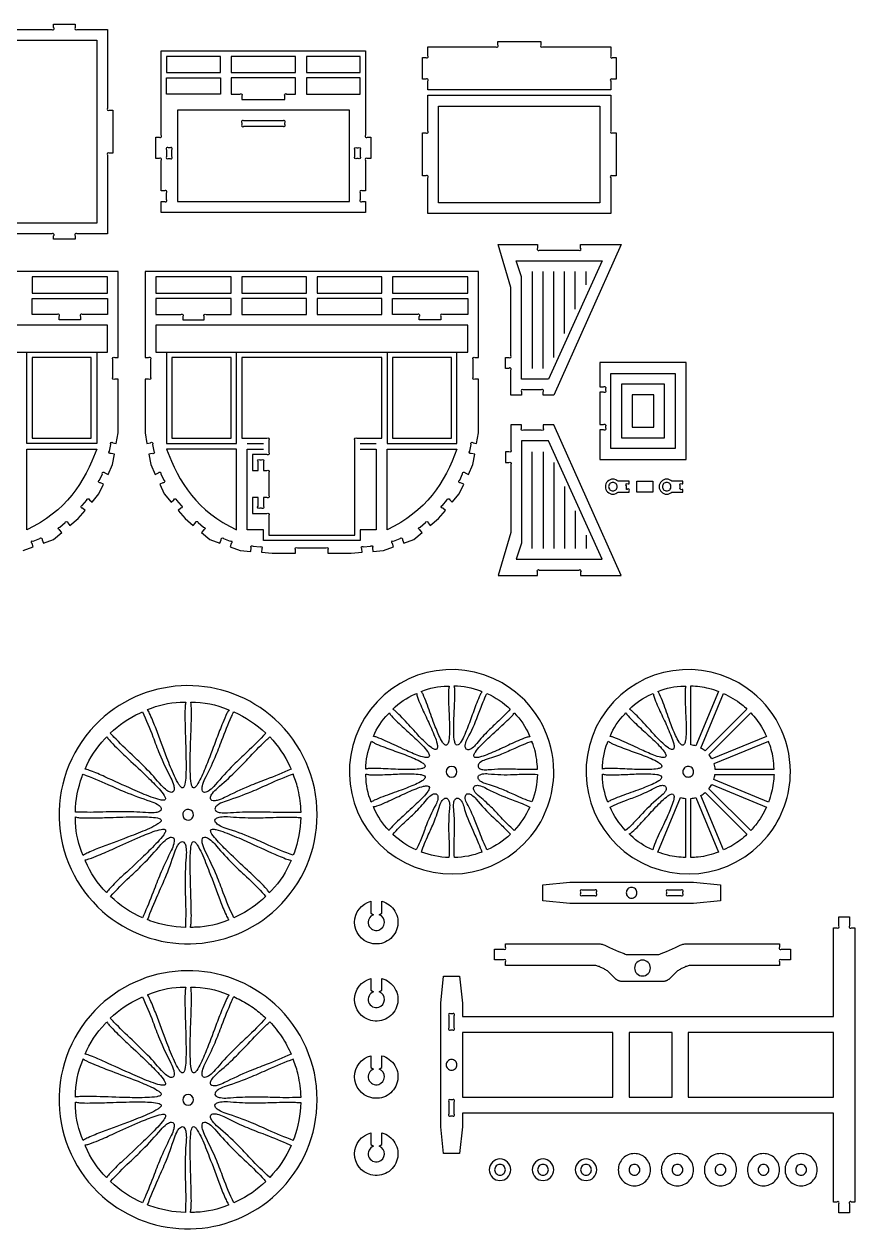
# Model space of a CAD drawing. Extents: x -1027 to 2273, y -840 to 1941.
# Drawn here: x 419 to 2273, y -748 to 1941 of the extents above; entities that cross this region are included whole.
import ezdxf

# ---------------------------------------------------------------- set-up
doc = ezdxf.new("R2010")
doc.units = 0
doc.header["$MEASUREMENT"] = 0
doc.layers.get('0').update_dxf_attribs({"linetype": 'CONTINUOUS'})
doc.layers.add('ENGRAVE', color=1, linetype='CONTINUOUS')

msp = doc.modelspace()

# ---------------------------------------------------------------- linework, layer by layer
for points in [[(8.9, 1928.5), (480.4, 1928.5, 1), (484.6, 1932.8), (484.6, 1940.5), (532.6, 1940.5), (532.6, 1932.8, 1), (536.9, 1928.5), (604.9, 1928.5), (604.9, 1752.8, 1), (609.2, 1748.5), (616.9, 1748.5), (616.9, 1652.5), (609.2, 1652.5, 1), (604.9, 1648.3), (604.9, 1472.5), (536.9, 1472.5, 1), (532.6, 1468.3), (532.6, 1460.5), (484.6, 1460.5), (484.6, 1468.3, 1), (480.4, 1472.5), (8.9, 1472.5, 1)], [(416.6, 766.3), (439.1, 774.5), (436.5, 781.8, -1), (439, 787.2), (453.6, 792.5, -1), (459, 790), (461.7, 782.7), (484.2, 790.9), (502.6, 806.4), (497.6, 812.3, -1), (498.1, 818.3), (510, 828.2, -1), (516, 827.7), (521, 821.8), (539.4, 837.2), (554.8, 855.6), (548.9, 860.6, -1), (548.3, 866.6), (558.3, 878.4, -1), (564.3, 879), (570.2, 874), (585.7, 892.4), (595.8, 914.1), (588.8, 917.4, -1), (586.7, 923), (593.3, 937.1, -1), (598.9, 939.1), (606, 935.9), (616.1, 957.6), (620.3, 981.3), (612.6, 982.6, -1), (609.2, 987.5), (611.9, 1002.8, -1), (616.8, 1006.2), (624.4, 1004.9), (628.6, 1028.5), (628.6, 1148.5), (620.8, 1148.5, -1), (616.6, 1152.8), (616.6, 1192.3, -1), (620.8, 1196.5), (628.6, 1196.5), (628.6, 1388.5), (-115.4, 1388.5)]]:
    msp.add_lwpolyline(points, format="xyb")
for points in [[(1319.7, 1793.7), (1319.7, 1813.4, 1), (1315.4, 1817.7), (1307.7, 1817.7), (1307.7, 1865.7), (1315.4, 1865.7, 1), (1319.7, 1869.9), (1319.7, 1889.7), (1471.4, 1889.7, 1), (1475.7, 1893.9), (1475.7, 1901.7), (1571.7, 1901.7), (1571.7, 1893.9, 1), (1575.9, 1889.7), (1727.7, 1889.7), (1727.7, 1869.9, 1), (1731.9, 1865.7), (1739.7, 1865.7), (1739.7, 1817.7), (1731.9, 1817.7, 1), (1727.7, 1813.4), (1727.7, 1793.7)], [(724.6, 1520.5), (724.6, 1544.5), (732.4, 1544.5, 1), (736.6, 1548.8), (736.6, 1564.3, 1), (732.4, 1568.5), (724.6, 1568.5), (724.6, 1636.3, 1), (720.4, 1640.5), (712.6, 1640.5), (712.6, 1688.5), (720.4, 1688.5, 1), (724.6, 1692.8), (724.6, 1880.5), (1180.6, 1880.5), (1180.6, 1692.8, 1), (1184.8, 1688.5), (1192.6, 1688.5), (1192.6, 1640.5), (1184.8, 1640.5, 1), (1180.6, 1636.3), (1180.6, 1568.5), (1172.8, 1568.5, 1), (1168.6, 1564.3), (1168.6, 1548.8, 1), (1172.8, 1544.5), (1180.6, 1544.5), (1180.6, 1520.5)], [(880.6, 1820.5), (880.6, 1784.5), (900.4, 1784.5, -1), (904.6, 1780.3), (904.6, 1772.5), (1000.6, 1772.5), (1000.6, 1780.3, -1), (1004.8, 1784.5), (1024.6, 1784.5), (1024.6, 1820.5)], [(1319.7, 1517.7), (1319.7, 1597.4, 1), (1315.4, 1601.7), (1307.7, 1601.7), (1307.7, 1697.7), (1315.4, 1697.7, 1), (1319.7, 1701.9), (1319.7, 1781.7), (1727.7, 1781.7), (1727.7, 1701.9, 1), (1731.9, 1697.7), (1739.7, 1697.7), (1739.7, 1601.7), (1731.9, 1601.7, 1), (1727.7, 1597.4), (1727.7, 1517.7)], [(908.8, 1712.5), (996.4, 1712.5, 1), (1000.6, 1716.8), (1000.6, 1720.3, 1), (996.4, 1724.5), (908.8, 1724.5, 1), (904.6, 1720.3), (904.6, 1716.8, 1)], [(736.6, 1660.3), (736.6, 1644.8, 1), (740.8, 1640.5), (744.4, 1640.5, 1), (748.6, 1644.8), (748.6, 1660.3, 1), (744.4, 1664.5), (740.8, 1664.5, 1)], [(1160.8, 1664.5), (1164.4, 1664.5, -1), (1168.6, 1660.3), (1168.6, 1644.8, -1), (1164.4, 1640.5), (1160.8, 1640.5, -1), (1156.6, 1644.8), (1156.6, 1660.3, -1)], [(1504.6, 1112.5), (1504.6, 1168.3, 1), (1500.4, 1172.5), (1492.6, 1172.5), (1492.6, 1196.5), (1500.4, 1196.5, 1), (1504.6, 1200.8), (1504.6, 1352.5), (1476.7, 1448.5), (1564.6, 1448.5), (1564.6, 1440.8, 1), (1568.8, 1436.5), (1656.4, 1436.5, 1), (1660.6, 1440.8), (1660.6, 1448.5), (1750.7, 1448.5), (1600.6, 1112.5), (1576.6, 1112.5), (1576.6, 1120.3, 1), (1572.4, 1124.5), (1532.8, 1124.5, 1), (1528.6, 1120.3), (1528.6, 1112.5)], [(1432.6, 1028.5), (1432.6, 1148.5), (1424.8, 1148.5, -1), (1420.6, 1152.8), (1420.6, 1192.3, -1), (1424.8, 1196.5), (1432.6, 1196.5), (1432.6, 1388.5), (688.6, 1388.5), (688.6, 1196.5), (696.4, 1196.5, -1), (700.6, 1192.3), (700.6, 1152.8, -1), (696.4, 1148.5), (688.6, 1148.5), (688.6, 1028.5), (692.8, 1004.9), (700.4, 1006.2, -1), (705.3, 1002.8), (708, 987.5, -1), (704.6, 982.6), (696.9, 981.3), (701.1, 957.6), (711.3, 935.9), (718.3, 939.1, -1), (723.9, 937.1), (730.5, 923, -1), (728.4, 917.4), (721.4, 914.1), (731.5, 892.4), (747, 874), (752.9, 879, -1), (758.9, 878.4), (768.9, 866.6, -1), (768.3, 860.6), (762.4, 855.6), (777.8, 837.2), (796.2, 821.8), (801.2, 827.7, -1), (807.2, 828.2), (819.1, 818.3, -1), (819.6, 812.3), (814.6, 806.4), (833, 790.9), (855.5, 782.7), (858.2, 790, -1), (863.6, 792.5), (878.2, 787.2, -1), (880.7, 781.8), (878.1, 774.5), (900.6, 766.3), (924.6, 764.2), (925.2, 771.9, -1), (929.8, 775.8), (945.3, 774.4, -1), (949.1, 769.8), (948.5, 762.1), (972.4, 760), (1024.6, 760), (1024.6, 767.8, -1), (1028.8, 772), (1092.4, 772, -1), (1096.6, 767.8), (1096.6, 760), (1148.8, 760), (1172.7, 762.1), (1172.1, 769.8, -1), (1175.9, 774.4), (1191.4, 775.8, -1), (1196, 771.9), (1196.7, 764.2), (1220.6, 766.3), (1243.1, 774.5), (1240.5, 781.8, -1), (1243, 787.2), (1257.6, 792.5, -1), (1263, 790), (1265.7, 782.7), (1288.2, 790.9), (1306.6, 806.4), (1301.6, 812.3, -1), (1302.1, 818.3), (1314, 828.2, -1), (1320, 827.7), (1325, 821.8), (1343.4, 837.2), (1358.8, 855.6), (1352.9, 860.6, -1), (1352.3, 866.6), (1362.3, 878.4, -1), (1368.3, 879), (1374.2, 874), (1389.7, 892.4), (1399.8, 914.1), (1392.8, 917.4, -1), (1390.7, 923), (1397.3, 937.1, -1), (1402.9, 939.1), (1410, 935.9), (1420.1, 957.6), (1424.3, 981.3), (1416.6, 982.6, -1), (1413.2, 987.5), (1415.9, 1002.8, -1), (1420.8, 1006.2), (1428.4, 1004.9)], [(604.6, 1328.5), (604.6, 1292.5), (548.8, 1292.5, 1), (544.6, 1288.3), (544.6, 1280.5), (496.6, 1280.5), (496.6, 1288.3, 1), (492.4, 1292.5), (436.6, 1292.5), (436.6, 1328.5)], [(712.6, 1328.5), (712.6, 1292.5), (768.4, 1292.5, -1), (772.6, 1288.3), (772.6, 1280.5), (820.6, 1280.5), (820.6, 1288.3, -1), (824.8, 1292.5), (880.6, 1292.5), (880.6, 1328.5)], [(1408.6, 1328.5), (1408.6, 1292.5), (1352.8, 1292.5, 1), (1348.6, 1288.3), (1348.6, 1280.5), (1300.6, 1280.5), (1300.6, 1288.3, 1), (1296.4, 1292.5), (1240.6, 1292.5), (1240.6, 1328.5)], [(904.6, 1196.5), (904.6, 1016.5), (960.4, 1016.5, -1), (964.6, 1012.3), (964.6, 984.8, -1), (960.4, 980.5), (928.6, 980.5), (928.6, 944.5), (940.6, 944.5), (940.6, 964.3, -1), (944.8, 968.5), (948.4, 968.5, -1), (952.6, 964.3), (952.6, 944.5), (960.4, 944.5, -1), (964.6, 940.3), (964.6, 888.8, -1), (960.4, 884.5), (952.6, 884.5), (952.6, 864.8, -1), (948.4, 860.5), (944.8, 860.5, -1), (940.6, 864.8), (940.6, 884.5), (928.6, 884.5), (928.6, 848.5), (960.4, 848.5, -1), (964.6, 844.3), (964.6, 800.5), (1156.6, 800.5), (1156.6, 1012.3, -1), (1160.9, 1016.5), (1216.6, 1016.5), (1216.6, 1196.5)], [(1895.7, 1185.3), (1703.7, 1185.3), (1703.7, 1131.3), (1711.4, 1131.3, -1), (1715.7, 1127.1), (1715.7, 1123.6, -1), (1711.4, 1119.3), (1703.7, 1119.3), (1703.7, 1047.3), (1711.4, 1047.3, -1), (1715.7, 1043.1), (1715.7, 1039.6, -1), (1711.4, 1035.3), (1703.7, 1035.3), (1703.7, 969.3), (1895.7, 969.3)], [(1504.6, 1046.5), (1504.6, 990.8, -1), (1500.4, 986.5), (1492.6, 986.5), (1492.6, 962.5), (1500.4, 962.5, -1), (1504.6, 958.3), (1504.6, 806.5), (1476.7, 710.5), (1564.6, 710.5), (1564.6, 718.3, -1), (1568.8, 722.5), (1656.4, 722.5, -1), (1660.6, 718.3), (1660.6, 710.5), (1750.7, 710.5), (1600.6, 1046.5), (1576.6, 1046.5), (1576.6, 1038.8, -1), (1572.4, 1034.5), (1532.8, 1034.5, -1), (1528.6, 1038.8), (1528.6, 1046.5)], [(1744.3, 920.5, 0.41271), (1720.7, 920.3, 0.41271), (1720.7, 896.6, 0.41145), (1744.3, 896.5), (1768.6, 896.5), (1768.6, 898.3, 1), (1764.4, 902.5), (1762.6, 902.5), (1762.6, 910.3, -1), (1766.8, 914.5), (1768.6, 914.5), (1768.6, 920.5)], [(1732.6, 898.9, 0.414214), (1742.2, 908.5, 0.414214), (1732.6, 918.1, 0.414214), (1723, 908.5, 0.414214)], [(1864.3, 920.5, 0.41271), (1840.7, 920.3, 0.41271), (1840.7, 896.6, 0.41145), (1864.3, 896.5), (1888.6, 896.5), (1888.6, 902.5), (1886.8, 902.5, -1), (1882.6, 906.8), (1882.6, 910.3, -1), (1886.8, 914.5), (1888.6, 914.5), (1888.6, 920.5)], [(1852.6, 898.9, 0.414214), (1862.2, 908.5, 0.414214), (1852.6, 918.1, 0.414214), (1843, 908.5, 0.414214)], [(1600.6, 272.5, 0.243282), (1504.4, 458.5, 0.404072), (1191.5, 411, 0.407608), (1229.8, 94.8, 0.412885), (1549.4, 128.7, 0.172941)], [(2128.6, 272.5, 0.243282), (2032.4, 458.5, 0.404072), (1719.5, 411, 0.407609), (1757.8, 94.8, 0.412885), (2077.4, 128.7, 0.172941)], [(1072.6, 176.5, 0.21178), (978.1, 389.7, 0.391929), (587.2, 386.2, 0.213524), (496.7, 169.3, 0.208326), (593.7, -39, 0.390197), (983.2, -31.9, 0.205517)], [(1304.9, 451.7, -0.099565), (1363.3, 463.7), (1367.4, 463.7, 0.070307), (1365.9, 455.7, 0.025895), (1365.6, 436.1, 0.005837), (1367.1, 397.9, -0.01601), (1367.9, 359.9, -0.036411), (1366.5, 342.5, -0.07724), (1364.2, 334.6, -0.193502), (1361.4, 331.8, -0.246041), (1357.4, 332.6, -0.090618), (1352.3, 338.3, -0.040959), (1344.4, 353.1, -0.017856), (1331.8, 384.9, 0.003032), (1316.8, 426.1, 0.023885), (1308.8, 445.2, 0.055063)], [(1378.6, 464, -0.093763), (1437.1, 452.7), (1440.9, 451.1, 0.070307), (1436.5, 444.3, 0.026135), (1428.7, 426.4, 0.005976), (1415.6, 390.5, -0.015999), (1401.8, 355.3, -0.036365), (1393.8, 339.7, -0.07668), (1388.7, 333.3, -0.192132), (1385, 331.7, -0.247601), (1381.6, 334, -0.092119), (1379.1, 341.1, -0.041009), (1377.4, 357.8, -0.018067), (1377.9, 392, 0.002962), (1379.8, 435.8, 0.023921), (1379.7, 456.5, 0.055321)], [(1832.9, 451.7, -0.099565), (1891.3, 463.7), (1895.4, 463.7, 0.070307), (1893.9, 455.7, 0.025895), (1893.6, 436.1, 0.005837), (1895.1, 397.9, -0.01601), (1895.9, 359.9, -0.036411), (1894.5, 342.5, -0.07724), (1892.2, 334.6, -0.193504), (1889.3, 331.8, -0.24604), (1885.3, 332.6, -0.090617), (1880.3, 338.3, -0.040959), (1872.4, 353.1, -0.017856), (1859.8, 384.9, 0.003032), (1844.8, 426.1, 0.023885), (1836.8, 445.2, 0.055063)], [(1906.6, 464, -0.053553), (1946.1, 458.8, -0.032919), (1968.3, 451.7), (1917.9, 330, 0.049855), (1906.6, 332.2)], [(1241.4, 412.2, -0.09623), (1290.9, 445.5), (1294.7, 447.1, 0.07041), (1296.4, 439.1, 0.026017), (1303.6, 420.9, 0.005895), (1319.6, 386.3, -0.016027), (1334.8, 351.5, -0.036448), (1340.2, 334.9, -0.077155), (1341, 326.7, -0.192541), (1339.5, 323, -0.24616), (1335.5, 322.3, -0.091184), (1328.6, 325.6, -0.041205), (1315.7, 336.2, -0.017959), (1291.8, 360.8, 0.003012), (1262.3, 393.1, 0.023918), (1247.6, 407.6, 0.055117)], [(1451.4, 447.1, -0.081762), (1503.6, 412.3, -0.024137), (1474.5, 382.8, 0.011756), (1451.4, 360.8, 0.022775), (1425.5, 331.6, -0.081665), (1416.2, 323.6, -0.147369), (1409, 321.6, -0.337047), (1403.4, 326.5, -0.114833), (1403.4, 334.1, -0.073818), (1408.1, 346.3, 0.036955), (1431.3, 397.8, -0.010558), (1443, 428.2, -0.012707)], [(1769.4, 412.2, -0.096231), (1818.9, 445.5), (1822.7, 447.1, 0.07041), (1824.4, 439.1, 0.026017), (1831.6, 420.9, 0.005895), (1847.6, 386.3, -0.016027), (1862.8, 351.5, -0.036448), (1868.2, 334.9, -0.077154), (1869, 326.7, -0.19254), (1867.5, 323, -0.246161), (1863.5, 322.3, -0.091185), (1856.6, 325.6, -0.041205), (1843.7, 336.2, -0.017959), (1819.8, 360.8, 0.003012), (1790.2, 393.1, 0.023918), (1775.6, 407.6, 0.055118)], [(1979.4, 447.1, -0.063904), (2019.9, 422.5, -0.021632), (2031.8, 412.2), (1938.5, 318.9, 0.049792), (1929, 325.3)], [(611, 358.6, -0.0811), (676.6, 403.5, -0.007919), (682.7, 406.2, -0.019395), (706.1, 350.7, 0.007964), (720.8, 312.7, 0.02097), (746.3, 258, -0.055565), (752.5, 241.7, -0.095384), (753.4, 232.1, -0.199945), (750.9, 227.4, -0.220985), (745.5, 226.6, -0.098592), (737.1, 230.8, -0.054984), (725.2, 241.8, 0.015697), (689.8, 280.9, 0.012322), (659.6, 310.2, -0.01614), (619.1, 349.9, -0.003727)], [(694, 411, -0.095029), (767.1, 427.5, -0.012169), (779.6, 427.7, 0.058538), (778.1, 419, 0.023125), (777.5, 395.8, 0.00662), (778.3, 358.2, -0.004803), (779.9, 300.2, -0.017644), (779.5, 262.8, -0.040554), (777.4, 244.5, -0.081454), (775.2, 238.5, -0.243498), (772.5, 236.4, -0.198617), (769, 237.9, -0.071237), (764.1, 244, -0.035072), (754.3, 262.6, -0.015759), (737.3, 303.6, -0.001102), (713, 368.1, 0.015937), (700, 399.9, 0.036348), (694.7, 410)], [(790.6, 428, -0.100712), (873.4, 411.4), (876, 410.3, 0.058805), (871.3, 402.9, 0.023291), (861.8, 381.6, 0.006699), (848.3, 346.7, -0.004741), (827.6, 292.5, -0.017578), (813, 258.2, -0.040394), (804, 242.1, -0.080995), (799.7, 237.4, -0.242503), (796.4, 236.5, -0.199662), (793.8, 239.2, -0.071689), (791.5, 246.6, -0.035245), (789.6, 267.6, -0.015833), (789.5, 312.1, -0.001152), (791.7, 381, 0.015881), (791.9, 415.4, 0.036248), (790.9, 426.8)], [(886.3, 406.3, -0.084092), (958, 358.7, -0.019446), (915.6, 315.9, 0.007978), (886.1, 287.7, 0.021038), (845.2, 243.1, -0.055487), (832.6, 231.1, -0.095059), (824.1, 226.7, -0.199296), (818.7, 227.1, -0.221639), (815.9, 231.8, -0.098933), (816.6, 241.2, -0.055064), (822.2, 256.3, 0.015637), (844.7, 304, 0.012299), (860.2, 343, -0.016105), (881.4, 395.6, -0.003715)], [(1198.1, 351.3, -0.092933), (1230.9, 401.1), (1233.7, 404, 0.070364), (1238.4, 397.3, 0.026043), (1252, 383.3, 0.005927), (1280.1, 357.3, -0.015985), (1307.4, 331, -0.036383), (1318.8, 317.7, -0.077029), (1322.7, 310.5, -0.192453), (1322.8, 306.5, -0.246597), (1319.3, 304.3, -0.091164), (1311.7, 304.7, -0.041164), (1295.8, 309.6, -0.017945), (1264.3, 323.1, 0.002975), (1224.6, 341.6, 0.023842), (1205.5, 349.5, 0.055062)], [(1512.3, 403.7, -0.096223), (1545.6, 354.3), (1547.1, 350.5, 0.070195), (1539.2, 348.8, 0.025969), (1521, 341.6, 0.005881), (1486.3, 325.6, -0.01602), (1451.6, 310.4, -0.036385), (1435, 305, -0.076886), (1426.8, 304.1, -0.193248), (1423.1, 305.6, -0.247055), (1422.4, 309.6, -0.091537), (1425.6, 316.5, -0.041283), (1436.3, 329.4, -0.01797), (1460.8, 353.3, 0.003023), (1493.1, 382.9, 0.023953), (1507.7, 397.5, 0.055242)], [(1726.1, 351.3, -0.092933), (1758.9, 401.1), (1761.7, 404, 0.070364), (1766.3, 397.3, 0.026043), (1780, 383.3, 0.005927), (1808.1, 357.3, -0.015985), (1835.4, 331, -0.036383), (1846.8, 317.7, -0.077028), (1850.7, 310.5, -0.192453), (1850.7, 306.5, -0.246597), (1847.3, 304.3, -0.091164), (1839.7, 304.7, -0.041164), (1823.8, 309.6, -0.017945), (1792.3, 323.1, 0.002975), (1752.6, 341.6, 0.023842), (1733.5, 349.5, 0.055062)], [(2040.3, 403.7, -0.054313), (2064.2, 372.5, -0.034954), (2075.1, 351.3), (1953.4, 300.9, 0.05162), (1947, 310.4)], [(554.8, 278.2, -0.094067), (598.6, 345.6, -0.006452), (603.5, 350.5, 0.058482), (608.6, 343.4, 0.023194), (624.6, 326.5, 0.006665), (651.7, 300.5, -0.00477), (693.9, 260.7, -0.017606), (720, 234, -0.04042), (731.4, 219.5, -0.080937), (734.1, 213.8, -0.241843), (733.7, 210.3, -0.200125), (730.2, 208.9, -0.071746), (722.5, 209.7, -0.035234), (702.4, 215.9, -0.015816), (661.4, 232.9, -0.001131), (598.6, 261.3, 0.015925), (567, 274.6, 0.03639), (556.1, 278)], [(966.7, 350.1, -0.081098), (1011.6, 284.5, -0.007918), (1014.3, 278.4, -0.019395), (958.8, 255.1, 0.007964), (920.8, 240.3, 0.020971), (866, 214.8, -0.055566), (849.8, 208.6, -0.095385), (840.2, 207.8, -0.199944), (835.5, 210.2, -0.220982), (834.7, 215.6, -0.098593), (838.9, 224.1, -0.054985), (849.9, 235.9, 0.015697), (889, 271.3, 0.012323), (918.2, 301.5, -0.01614), (958, 342, -0.003727)], [(1181.1, 278.5, -0.093765), (1192.5, 337), (1194, 340.9, 0.070315), (1200.8, 336.4, 0.026137), (1218.8, 328.7, 0.005977), (1254.6, 315.5, -0.015998), (1289.9, 301.7, -0.036365), (1305.5, 293.8, -0.076691), (1311.9, 288.6, -0.192187), (1313.4, 284.9, -0.247561), (1311.2, 281.5, -0.092095), (1304, 279, -0.041002), (1287.4, 277.4, -0.018065), (1253.1, 277.8, 0.002961), (1209.3, 279.7, 0.023916), (1188.7, 279.7, 0.055306)], [(1551.8, 340.3, 0.023635), (1513.4, 324.5, -0.012281), (1484.3, 311.6, -0.022898), (1447.4, 298.8, 0.081859), (1436.5, 293.3, 0.148138), (1431.9, 287.4, 0.336526), (1434.3, 280.3, 0.122722), (1442.3, 277.3, 0.066157), (1454.4, 277.1, -0.036883), (1510.9, 278.8, 0.011922), (1545.4, 278, 0.011565), (1564.4, 278.5, 0.053394), (1558.2, 321.4, 0.022162), (1554.5, 333, 0.046501), (1552.5, 338, -0.0553)], [(1709.1, 278.5, -0.093765), (1720.5, 337), (1722, 340.9, 0.070315), (1728.8, 336.4, 0.026137), (1746.8, 328.7, 0.005977), (1782.6, 315.5, -0.015998), (1817.9, 301.7, -0.036365), (1833.5, 293.8, -0.076691), (1839.9, 288.6, -0.192187), (1841.4, 284.9, -0.247562), (1839.2, 281.5, -0.092096), (1832, 279, -0.041002), (1815.4, 277.4, -0.018065), (1781.1, 277.8, 0.002961), (1737.3, 279.7, 0.023916), (1716.7, 279.7, 0.055306)], [(2079.8, 340.3), (1958, 289.8, -0.053218), (1960.3, 278.5), (2092.1, 278.5, 0.034923), (2090.1, 302.6, 0.057453)], [(1384.6, 272.5, 0.413694), (1372.6, 284.5, 0.413694), (1360.6, 272.5, 0.413694), (1372.6, 260.5, 0.413694)], [(1912.6, 272.5, 0.414214), (1900.6, 284.5, 0.414214), (1888.6, 272.5, 0.414214), (1900.6, 260.5, 0.414214)], [(533.1, 182.5, -0.080926), (548.1, 262, -0.006161), (550.1, 266.9, -0.019468), (605.8, 244.2, 0.007993), (643.2, 227.7, 0.021052), (699.9, 207, -0.055552), (715.8, 200, -0.095381), (723.2, 193.8, -0.199994), (724.8, 188.7, -0.220989), (721.5, 184.3, -0.098561), (712.6, 181.3, -0.054961), (696.4, 180.7, 0.015624), (643.7, 183.3, 0.012271), (601.7, 182.7, -0.016076), (544.9, 182.1, -0.003712)], [(1019.1, 267.2, 0.019109), (963.3, 244.2, -0.008366), (926, 227.7, -0.021161), (869.3, 207, 0.055541), (853.4, 200, 0.095456), (846, 193.8, 0.200243), (844.4, 188.7, 0.220828), (847.7, 184.3, 0.09843), (856.6, 181.3, 0.054919), (872.8, 180.7, -0.015643), (925.5, 183.3, -0.012199), (967.6, 182.7, 0.016088), (1024.7, 182.2, 0.003692), (1036.6, 182.6, 0.041816), (1030.3, 232.1, 0.043776), (1019.9, 264.7, -0.01839)], [(1193.4, 204.8, -0.099534), (1181.4, 263.2), (1181.4, 267.3, 0.069908), (1189.4, 265.8, 0.02587), (1209, 265.5, 0.005829), (1247.1, 267, -0.016058), (1285, 267.8, -0.036407), (1302.5, 266.4, -0.076829), (1310.4, 264.1, -0.192741), (1313.3, 261.3, -0.247519), (1312.4, 257.3, -0.091694), (1306.8, 252.2, -0.04131), (1292, 244.3, -0.017962), (1260.2, 231.7, 0.00306), (1219, 216.7, 0.024038), (1200, 208.7, 0.055453)], [(1547.1, 193.7, -0.081757), (1512.4, 141.5, -0.024121), (1482.9, 170.6, 0.011754), (1460.9, 193.7, 0.022747), (1431.6, 219.7, -0.081645), (1423.7, 228.9, -0.147767), (1421.6, 236.1, -0.337211), (1426.6, 241.8, -0.114429), (1434.2, 241.7, -0.07364), (1446.4, 237, 0.036892), (1497.9, 213.8, -0.011871), (1529.9, 201.5, -0.011612)], [(1564.1, 266.5, -0.082819), (1551.9, 205, -0.024196), (1513.5, 220.6, 0.011783), (1484.4, 233.5, 0.022842), (1447.5, 246.2, -0.081778), (1436.6, 251.7, -0.147303), (1431.9, 257.6, -0.33666), (1434.4, 264.7, -0.11501), (1441.4, 267.6, -0.07396), (1454.4, 267.9, 0.036957), (1510.9, 266.2, -0.010559), (1543.5, 267.1, -0.01271)], [(1721.4, 204.8, -0.099534), (1709.4, 263.2), (1709.4, 267.3, 0.069908), (1717.4, 265.8, 0.02587), (1737, 265.5, 0.005829), (1775.1, 267, -0.016058), (1813, 267.8, -0.036406), (1830.5, 266.4, -0.076828), (1838.4, 264.1, -0.19274), (1841.3, 261.3, -0.247519), (1840.4, 257.3, -0.091694), (1834.8, 252.2, -0.04131), (1820, 244.3, -0.017962), (1788.2, 231.7, 0.00306), (1747, 216.7, 0.024038), (1728, 208.7, 0.055454)], [(1761, 141.4, -0.085637), (1726.2, 193.6, -0.024043), (1764.3, 209.7, 0.011709), (1794, 221.1, 0.022695), (1829.1, 238.2, -0.086406), (1841.1, 242, -0.151427), (1848.4, 241, -0.325771), (1851.5, 234.4, -0.115248), (1848.6, 227.4, -0.073889), (1839.6, 218, 0.037057), (1798.4, 179.2, -0.010593), (1776, 155.6, -0.012743)], [(2075.1, 193.7, -0.063904), (2050.6, 153.2, -0.021635), (2040.3, 141.4), (1946.9, 234.7, 0.050461), (1953.4, 244.2)], [(2092.1, 266.5, -0.053554), (2086.8, 227, -0.032921), (2079.8, 204.8), (1958, 255.2, 0.050043), (1960.3, 266.5)], [(1233, 141.4, -0.096214), (1199.7, 190.8), (1198.1, 194.6, 0.070195), (1206, 196.3, 0.025968), (1224.2, 203.5, 0.00588), (1258.9, 219.5, -0.01602), (1293.6, 234.7, -0.036386), (1310.2, 240.1, -0.07689), (1318.4, 241, -0.193258), (1322.1, 239.4, -0.247045), (1322.9, 235.4, -0.091533), (1319.6, 228.6, -0.041282), (1309, 215.7, -0.017969), (1284.4, 191.8, 0.003023), (1252.1, 162.2, 0.023954), (1237.5, 147.5, 0.055241)], [(1293.8, 98, -0.081764), (1241.6, 132.7, -0.024137), (1270.7, 162.3, 0.011756), (1293.8, 184.2, 0.022775), (1319.7, 213.4, -0.081665), (1329, 221.4, -0.147369), (1336.2, 223.5, -0.337046), (1341.8, 218.5, -0.114833), (1341.8, 210.9, -0.073818), (1337.1, 198.8, 0.036955), (1313.9, 147.2, -0.010558), (1302.2, 116.9, -0.012707)], [(1503.8, 132.9, -0.085642), (1451.6, 98.1, -0.024071), (1435.5, 136.2, 0.011729), (1424, 165.9, 0.022704), (1407, 201.1, -0.081669), (1403.1, 212.7, -0.147437), (1404, 220.1, -0.337056), (1410.7, 223.4, -0.11477), (1417.7, 220.5, -0.073791), (1427.2, 211.5, 0.037039), (1465.9, 170.3, -0.01058), (1489.5, 147.9, -0.012737)], [(1821.8, 98, -0.092929), (1772.1, 130.8), (1769.1, 133.7, 0.070284), (1775.8, 138.3, 0.02605), (1789.9, 151.9, 0.005927), (1815.8, 180, -0.016008), (1842.1, 207.3, -0.036399), (1855.4, 218.7, -0.076929), (1862.6, 222.6, -0.193297), (1866.6, 222.6, -0.246975), (1868.8, 219.2, -0.091525), (1868.4, 211.6, -0.041292), (1863.5, 195.7, -0.017987), (1850, 164.2, 0.002986), (1831.5, 124.5, 0.023903), (1823.7, 105.4, 0.055219)], [(1894.6, 81, -0.053555), (1855.1, 86.3, -0.03292), (1832.9, 93.3), (1883.3, 215.1, 0.049852), (1894.6, 212.8)], [(1968.3, 93.3, -0.069136), (1922.7, 82, -0.023294), (1906.6, 81), (1906.6, 213, 0.049752), (1917.9, 215.2)], [(2031.8, 132.9, -0.054313), (2000.5, 108.9, -0.034948), (1979.4, 98), (1929, 219.8, 0.049918), (1938.5, 226.1)], [(795.2, 170.8, 0.405351), (790.6, 187, 0.387114), (774.6, 183.3, 0.322433), (775.1, 169.2, 0.322433), (788.6, 165.2, 0.18167)], [(1366.6, 81, -0.082822), (1305.1, 93.3, -0.024195), (1320.6, 131.6, 0.011782), (1333.5, 160.7, 0.022842), (1346.3, 197.6, -0.081772), (1351.8, 208.5, -0.14726), (1357.7, 213.2, -0.33667), (1364.8, 210.8, -0.115045), (1367.7, 203.8, -0.073971), (1368, 190.7, 0.036963), (1366.3, 134.2, -0.010562), (1367.2, 101.7, -0.012712)], [(1440.3, 93.3, -0.088912), (1378.8, 81, -0.023984), (1378.5, 122.5, 0.011689), (1379.3, 154.4, 0.02261), (1377, 193.4, -0.081424), (1377.9, 205.6, -0.147319), (1381.5, 212.2, -0.337844), (1389, 212.6, -0.114628), (1394.3, 207.2, -0.073572), (1399.6, 195.3, 0.037), (1419.7, 142.4, -0.010572), (1432.9, 112.6, -0.012721)], [(550.1, 85.9, -0.095022), (533.6, 159, -0.012172), (533.4, 171.5, 0.058539), (542.1, 170, 0.023126), (565.4, 169.4, 0.00662), (602.9, 170.2, -0.004803), (661, 171.9, -0.017645), (698.3, 171.4, -0.040555), (716.6, 169.3, -0.081455), (722.6, 167.1, -0.243495), (724.7, 164.4, -0.198618), (723.2, 160.9, -0.071238), (717.2, 156, -0.035072), (698.6, 146.2, -0.015759), (657.5, 129.2, -0.001102), (593, 104.9, 0.015937), (561.3, 91.9, 0.036348), (551.2, 86.6)], [(1036.1, 170.5, -0.080931), (1021.1, 91.1, -0.006162), (1019.2, 86.1, -0.019468), (963.4, 108.9, 0.007993), (926.1, 125.3, 0.021052), (869.3, 146, -0.055551), (853.4, 153.1, -0.095381), (846, 159.3, -0.199997), (844.4, 164.4, -0.22099), (847.7, 168.7, -0.098559), (856.6, 171.7, -0.05496), (872.8, 172.4, 0.015624), (925.5, 169.8, 0.012271), (967.5, 170.4, -0.016076), (1024.3, 170.9, -0.003712)], [(602.5, 3, -0.102505), (555.8, 73.3), (554.8, 75.9, 0.058892), (563.3, 77.8, 0.023237), (585, 86.1, 0.006659), (619.3, 101.2, -0.00478), (672.2, 124.9, -0.017634), (706.9, 138.8, -0.040569), (724.6, 143.9, -0.081585), (730.9, 144.2, -0.244132), (733.9, 142.5, -0.198033), (733.8, 138.7, -0.071218), (730.1, 131.8, -0.035115), (716.7, 115.6, -0.015792), (685.3, 84.2, -0.001122), (635, 37, 0.015907), (610.6, 12.8, 0.036204), (603.2, 4)], [(1014.4, 74.8, -0.09407), (970.6, 7.5, -0.006452), (965.8, 2.5, 0.058481), (960.7, 9.7, 0.023193), (944.6, 26.6, 0.006664), (917.5, 52.5, -0.00477), (875.4, 92.4, -0.017605), (849.3, 119.1, -0.040419), (837.8, 133.5, -0.080934), (835.1, 139.3, -0.241849), (835.5, 142.7, -0.200127), (839, 144.1, -0.071743), (846.7, 143.3, -0.035233), (866.8, 137.1, -0.015815), (907.8, 120.2, -0.001131), (970.6, 91.8, 0.015925), (1002.3, 78.5, 0.036389), (1013.2, 75.1)], [(682.9, -53.3, -0.084093), (611.2, -5.7, -0.019446), (653.6, 37.2, 0.007978), (683.1, 65.4, 0.021038), (724, 109.9, -0.055487), (736.6, 121.9, -0.095059), (745.2, 126.4, -0.199295), (750.5, 126, -0.221639), (753.3, 121.2, -0.098933), (752.6, 111.9, -0.055064), (747.1, 96.7, 0.015637), (724.5, 49.1, 0.012299), (709, 10.1, -0.016105), (687.8, -42.5, -0.003715)], [(778.6, -75, -0.080931), (699.2, -59.9, -0.006162), (694.2, -58, -0.019468), (716.9, -2.2, 0.007993), (733.4, 35.1, 0.021052), (754.1, 91.8, -0.055551), (761.2, 107.7, -0.09538), (767.3, 115.1, -0.199998), (772.4, 116.7, -0.220992), (776.8, 113.4, -0.098559), (779.8, 104.5, -0.054959), (780.5, 88.4, 0.015624), (777.8, 35.7, 0.012271), (778.5, -6.4, -0.016076), (779, -63.2, -0.003712)], [(875.2, -57.9, -0.095029), (802.1, -74.5, -0.012169), (789.7, -74.7, 0.058538), (791.1, -66, 0.023125), (791.8, -42.7, 0.00662), (790.9, -5.2, -0.004803), (789.3, 52.9, -0.017644), (789.7, 90.2, -0.040554), (791.8, 108.5, -0.081454), (794, 114.5, -0.243497), (796.7, 116.6, -0.198618), (800.2, 115.1, -0.071237), (805.1, 109.1, -0.035072), (814.9, 90.5, -0.015759), (831.9, 49.5, -0.001102), (856.2, -15, 0.015937), (869.2, -46.8, 0.036348), (874.5, -56.9)], [(958.2, -5.5, -0.081098), (892.6, -50.5, -0.007918), (886.5, -53.2, -0.019394), (863.1, 2.3, 0.007964), (848.4, 40.3, 0.020969), (822.9, 95.1, -0.055561), (816.7, 111.3, -0.095381), (815.8, 120.9, -0.199952), (818.3, 125.7, -0.22099), (823.7, 126.4, -0.098588), (832.1, 122.2, -0.05498), (844, 111.3, 0.015696), (879.4, 72.1, 0.012322), (909.6, 42.9, -0.016139), (950.1, 3.1, -0.003727)], [(1664.5, -3.6), (1692, -3.6, 1), (1696.3, 0.6), (1696.3, 4.2, 1), (1692, 8.4), (1664.5, 8.4, 1), (1660.3, 4.2), (1660.3, 0.6, 1)], [(1774.3, -9.6, 0.414214), (1786.3, 2.4, 0.414214), (1774.3, 14.4, 0.414214), (1762.3, 2.4, 0.414214)], [(1856.5, -3.6), (1884, -3.6, 1), (1888.3, 0.6), (1888.3, 4.2, 1), (1884, 8.4), (1856.5, 8.4, 1), (1852.3, 4.2), (1852.3, 0.6, 1)], [(1216.6, -42.7), (1216.6, -16.6, -0.414248), (1251.4, -75.5, -0.414248), (1192.5, -110.3, -0.342088), (1156.2, -63.5, -0.342088), (1192.6, -16.6), (1192.6, -42.7), (1198.6, -46.5, 0.408105), (1187.5, -69.2, 0.408105), (1210, -80.7, 0.320851), (1222.6, -64, 0.320851), (1210.9, -46.6)], [(1354.6, -579.5), (1348.6, -519.5), (1348.6, -243.5), (1354.6, -183.5), (1390.6, -183.5), (1396.6, -243.5), (1396.6, -273.5), (2224.6, -273.5), (2224.6, -75.5), (2232.4, -75.5, 1), (2236.6, -71.2), (2236.6, -51.5), (2260.6, -51.5), (2260.6, -71.2, 1), (2264.8, -75.5), (2272.6, -75.5), (2272.6, -687.5), (2264.8, -687.5, 1), (2260.6, -691.7), (2260.6, -711.5), (2236.6, -711.5), (2236.6, -691.7, 1), (2232.4, -687.5), (2224.6, -687.5), (2224.6, -489.5), (1396.6, -489.5), (1396.6, -519.5), (1390.6, -579.5)], [(1492.6, -159.5), (1492.6, -151.7, 1), (1488.4, -147.5), (1468.6, -147.5), (1468.6, -123.5), (1488.4, -123.5, 1), (1492.6, -119.2), (1492.6, -111.5), (1700, -111.5), (1702.1, -111.5), (1704.2, -111.7), (1706.3, -112), (1708.4, -112.5), (1710.4, -113), (1712.4, -113.7), (1714.4, -114.4), (1716.3, -115.3), (1724.9, -119.6), (1745, -128.6), (1757.4, -133.4), (1760, -134.3), (1762.2, -135), (1763.2, -135.2), (1764, -135.4), (1764.4, -135.5), (1764.7, -135.5), (1765, -135.6), (1765.3, -135.6), (1832.1, -135.6), (1832.4, -135.6), (1832.7, -135.5), (1833, -135.5), (1833.4, -135.4), (1834.2, -135.2), (1835.2, -135), (1837.4, -134.3), (1840, -133.4), (1852.4, -128.6), (1872.3, -119.6), (1880.9, -115.3), (1882.8, -114.4), (1884.8, -113.7), (1886.8, -113), (1888.8, -112.5), (1890.9, -112), (1893, -111.7), (1895.1, -111.5), (1897.2, -111.5), (2104.6, -111.5), (2104.6, -119.2, 1), (2108.8, -123.5), (2128.6, -123.5), (2128.6, -147.5), (2108.8, -147.5, 1), (2104.6, -151.7), (2104.6, -159.5), (1909.2, -159.5), (1907.1, -159.5), (1905, -159.7), (1902.9, -160), (1900.8, -160.5), (1898.8, -161), (1896.8, -161.7), (1894.8, -162.4), (1892.9, -163.3), (1884.3, -167.6), (1882.4, -168.6), (1880.6, -169.7), (1878.8, -170.8), (1877, -172), (1875.3, -173.3), (1873.6, -174.7), (1872, -176.1), (1870.5, -177.6), (1858.7, -189.4), (1858, -190.1), (1857.2, -190.8), (1856.4, -191.4), (1855.5, -192), (1854.7, -192.5), (1853.8, -193), (1852.9, -193.5), (1851.9, -193.9), (1851, -194.3), (1850, -194.6), (1849.1, -194.8), (1848.1, -195.1), (1847.1, -195.2), (1846, -195.4), (1845, -195.4), (1844, -195.5), (1753.2, -195.5), (1752.2, -195.4), (1751.2, -195.4), (1750.2, -195.2), (1749.1, -195.1), (1748.2, -194.8), (1747.2, -194.6), (1746.2, -194.3), (1745.3, -193.9), (1744.3, -193.5), (1743.4, -193), (1742.5, -192.5), (1741.7, -192), (1740.8, -191.4), (1740, -190.8), (1739.3, -190.1), (1738.5, -189.4), (1726.7, -177.6), (1725.2, -176.1), (1723.6, -174.7), (1721.9, -173.3), (1720.2, -172), (1718.4, -170.8), (1716.6, -169.7), (1714.8, -168.6), (1712.9, -167.6), (1704.3, -163.3), (1702.4, -162.4), (1700.4, -161.7), (1698.4, -161), (1696.4, -160.5), (1694.3, -160), (1692.2, -159.7), (1690.1, -159.5), (1688, -159.5)], [(1816.3, -165.5, 0.414214), (1798.6, -147.7, 0.414214), (1780.9, -165.5, 0.414214), (1798.6, -183.2, 0.414214)], [(1072.6, -459.5, 0.21178), (978.1, -246.3, 0.391929), (587.2, -249.8, 0.213524), (496.7, -466.7, 0.208326), (593.7, -675, 0.390197), (983.2, -667.9, 0.205517)], [(694, -225, -0.095029), (767.1, -208.5, -0.01217), (779.6, -208.3, 0.058538), (778.1, -217, 0.023125), (777.5, -240.2, 0.00662), (778.3, -277.8, -0.004803), (779.9, -335.8, -0.017644), (779.5, -373.2, -0.040554), (777.4, -391.5, -0.081454), (775.2, -397.5, -0.243497), (772.5, -399.6, -0.198618), (769, -398.1, -0.071237), (764.1, -392, -0.035072), (754.3, -373.4, -0.015759), (737.3, -332.4, -0.001102), (713, -267.9, 0.015937), (700, -236.1, 0.036348), (694.7, -226)], [(790.6, -208, -0.100713), (873.4, -224.6), (876, -225.7, 0.058805), (871.3, -233.1, 0.023291), (861.8, -254.4, 0.0067), (848.3, -289.3, -0.004741), (827.6, -343.5, -0.017578), (813, -377.8, -0.040394), (804, -393.9, -0.080995), (799.7, -398.6, -0.242504), (796.4, -399.5, -0.199661), (793.8, -396.8, -0.071689), (791.5, -389.4, -0.035245), (789.6, -368.4, -0.015833), (789.5, -323.9, -0.001152), (791.7, -255, 0.015881), (791.9, -220.6, 0.036248), (790.9, -209.2)], [(1216.6, -214.9), (1216.6, -188.8, -0.414248), (1251.4, -247.7, -0.414248), (1192.5, -282.5, -0.342088), (1156.2, -235.7, -0.342088), (1192.6, -188.8), (1192.6, -214.9), (1198.6, -218.7, 0.408104), (1187.5, -241.4, 0.408104), (1210, -252.9, 0.320852), (1222.6, -236.2, 0.320852), (1210.9, -218.8)], [(611, -277.4, -0.0811), (676.6, -232.5, -0.007919), (682.7, -229.8, -0.019395), (706.1, -285.3, 0.007964), (720.8, -323.3, 0.02097), (746.3, -378, -0.055565), (752.5, -394.3, -0.095384), (753.4, -403.9, -0.199946), (750.9, -408.6, -0.220985), (745.5, -409.4, -0.098592), (737.1, -405.2, -0.054984), (725.2, -394.2, 0.015697), (689.8, -355.1, 0.012322), (659.6, -325.8, -0.01614), (619.1, -286.1, -0.003727)], [(933.4, -256.6, -0.025714), (958, -277.3, -0.019436), (915.5, -320.2, 0.007993), (886.1, -348.4, 0.021038), (845.2, -392.9, -0.055482), (832.6, -404.9, -0.09512), (824.1, -409.3, -0.199489), (818.7, -408.9, -0.221519), (815.9, -404.2, -0.098837), (816.6, -394.8, -0.055036), (822.2, -379.6, 0.015696), (844.7, -332, 0.012218), (860.2, -293, -0.016223), (881.6, -240.1, -0.003709), (886.5, -229.2, -0.020692), (917.8, -246.2, -0.023433)], [(1366.6, -271.7), (1366.6, -299.2, 1), (1370.8, -303.5), (1374.4, -303.5, 1), (1378.6, -299.2), (1378.6, -271.7, 1), (1374.4, -267.5), (1370.8, -267.5, 1)], [(554.8, -357.8, -0.094067), (598.6, -290.4, -0.006452), (603.5, -285.5, 0.058482), (608.6, -292.6, 0.023194), (624.6, -309.5, 0.006665), (651.7, -335.5, -0.00477), (693.9, -375.3, -0.017606), (720, -402, -0.040421), (731.4, -416.5, -0.080937), (734.1, -422.2, -0.241844), (733.7, -425.7, -0.200124), (730.2, -427.1, -0.071746), (722.5, -426.3, -0.035234), (702.4, -420.1, -0.015816), (661.4, -403.1, -0.001131), (598.6, -374.7, 0.015925), (567, -361.4, 0.03639), (556.1, -358)], [(1005, -338.1, -0.012399), (1014.3, -357.6, -0.019388), (958.7, -381, 0.007977), (920.8, -395.7, 0.02097), (866, -421.2, -0.055561), (849.8, -427.4, -0.095439), (840.2, -428.2, -0.200115), (835.5, -425.8, -0.220876), (834.7, -420.4, -0.098507), (838.9, -411.9, -0.054959), (849.9, -400.1, 0.01574), (889, -364.7, 0.012249), (918.3, -334.5, -0.016216), (958.3, -293.7, -0.003716), (967.1, -285.6, -0.0301), (993.5, -319, -0.029247)], [(533.1, -453.5, -0.100701), (549.7, -370.7), (550.8, -368.1, 0.058844), (558.2, -372.8, 0.023259), (579.5, -382.2, 0.006676), (614.4, -395.8, -0.004767), (668.6, -416.5, -0.017621), (702.9, -431.1, -0.040527), (719, -440.1, -0.081428), (723.7, -444.4, -0.24364), (724.6, -447.7, -0.198517), (721.9, -450.3, -0.071341), (714.5, -452.6, -0.035143), (693.5, -454.5, -0.015797), (649, -454.5, -0.00112), (580.1, -452.3, 0.01592), (545.7, -452.2, 0.036267), (534.3, -453.2)], [(1019.1, -368.8, 0.019109), (963.3, -391.8, -0.008366), (926, -408.3, -0.021161), (869.3, -429, 0.055541), (853.4, -436, 0.095457), (846, -442.2, 0.200243), (844.4, -447.3, 0.220827), (847.7, -451.7, 0.09843), (856.6, -454.7, 0.054919), (872.8, -455.3, -0.015643), (925.5, -452.7, -0.012199), (967.6, -453.3, 0.016088), (1024.7, -453.8, 0.003692), (1036.6, -453.4, 0.041816), (1030.3, -403.9, 0.043776), (1019.9, -371.3, -0.018389)], [(1216.6, -387.1), (1216.6, -361, -0.414248), (1251.4, -419.9, -0.414248), (1192.5, -454.7, -0.342088), (1156.2, -407.9, -0.342088), (1192.6, -361), (1192.6, -387.1), (1198.6, -390.9, 0.408104), (1187.5, -413.6, 0.408104), (1210, -425.1, 0.320852), (1222.6, -408.4, 0.320852), (1210.9, -391)], [(1384.6, -381.5, 0.414214), (1372.6, -369.5, 0.414214), (1360.6, -381.5, 0.414214), (1372.6, -393.5, 0.414214)], [(796.6, -459.5, 0.413475), (784.6, -447.5, 0.413475), (772.6, -459.5, 0.413475), (784.6, -471.5, 0.413475)], [(550.1, -550.1, -0.095022), (533.6, -477, -0.012172), (533.4, -464.5, 0.058538), (542.1, -466, 0.023126), (565.4, -466.6, 0.00662), (602.9, -465.8, -0.004803), (661, -464.1, -0.017644), (698.3, -464.6, -0.040555), (716.6, -466.7, -0.081454), (722.6, -468.9, -0.243495), (724.7, -471.6, -0.198619), (723.2, -475.1, -0.071238), (717.2, -480, -0.035072), (698.6, -489.8, -0.015759), (657.5, -506.8, -0.001102), (593, -531.1, 0.015937), (561.3, -544.1, 0.036348), (551.2, -549.4)], [(1036.1, -465.5, -0.080932), (1021.1, -544.9, -0.006162), (1019.2, -549.9, -0.019468), (963.4, -527.1, 0.007993), (926.1, -510.7, 0.021052), (869.3, -490, -0.055551), (853.4, -482.9, -0.09538), (846, -476.7, -0.199997), (844.4, -471.6, -0.22099), (847.7, -467.2, -0.098559), (856.6, -464.3, -0.05496), (872.8, -463.6, 0.015624), (925.5, -466.2, 0.012271), (967.5, -465.6, -0.016076), (1024.3, -465.1, -0.003712)], [(1366.6, -463.7), (1366.6, -491.2, 1), (1370.8, -495.5), (1374.4, -495.5, 1), (1378.6, -491.2), (1378.6, -463.7, 1), (1374.4, -459.5), (1370.8, -459.5, 1)], [(602.5, -633, -0.102505), (555.8, -562.7), (554.8, -560.1, 0.058892), (563.3, -558.2, 0.023237), (585, -549.9, 0.006659), (619.3, -534.8, -0.00478), (672.2, -511.1, -0.017634), (706.9, -497.2, -0.040569), (724.6, -492.1, -0.081585), (730.9, -491.8, -0.244134), (733.9, -493.5, -0.198032), (733.8, -497.3, -0.071218), (730.1, -504.2, -0.035115), (716.7, -520.4, -0.015792), (685.3, -551.8, -0.001122), (635, -599, 0.015907), (610.6, -623.2, 0.036204), (603.2, -632)], [(682.9, -689.3, -0.084094), (611.2, -641.7, -0.019446), (653.6, -598.8, 0.007978), (683.1, -570.6, 0.021038), (724, -526.1, -0.055487), (736.6, -514.1, -0.095059), (745.2, -509.6, -0.199296), (750.5, -510, -0.221638), (753.3, -514.8, -0.098933), (752.6, -524.1, -0.055064), (747.1, -539.3, 0.015637), (724.5, -586.9, 0.012299), (709, -625.9, -0.016105), (687.8, -678.5, -0.003715)], [(958.2, -641.5, -0.081098), (892.6, -686.5, -0.007918), (886.5, -689.2, -0.019394), (863.1, -633.7, 0.007964), (848.4, -595.7, 0.020969), (822.9, -540.9, -0.055561), (816.7, -524.7, -0.095381), (815.8, -515.1, -0.199952), (818.3, -510.3, -0.22099), (823.7, -509.6, -0.098588), (832.1, -513.8, -0.05498), (844, -524.7, 0.015696), (879.4, -563.9, 0.012322), (909.6, -593.1, -0.016139), (950.1, -632.9, -0.003727)], [(1014.4, -561.2, -0.084093), (966.8, -632.9, -0.019446), (923.9, -590.5, 0.007978), (895.7, -560.9, 0.021039), (851.2, -520.1, -0.055488), (839.2, -507.5, -0.09506), (834.8, -498.9, -0.199294), (835.2, -493.6, -0.221637), (839.9, -490.8, -0.098934), (849.3, -491.4, -0.055065), (864.4, -497, 0.015637), (912.1, -519.6, 0.012299), (951.1, -535, -0.016105), (1003.6, -556.3, -0.003715)], [(778.6, -711, -0.080932), (699.2, -695.9, -0.006162), (694.2, -694, -0.019468), (716.9, -638.2, 0.007993), (733.4, -600.9, 0.021052), (754.1, -544.2, -0.055551), (761.2, -528.3, -0.09538), (767.3, -520.9, -0.199998), (772.4, -519.3, -0.220991), (776.8, -522.6, -0.098559), (779.8, -531.5, -0.054959), (780.5, -547.6, 0.015624), (777.8, -600.3, 0.012271), (778.5, -642.4, -0.016076), (779, -699.2, -0.003712)], [(875.2, -693.9, -0.095029), (802.1, -710.5, -0.012169), (789.7, -710.7, 0.058538), (791.1, -702, 0.023125), (791.8, -678.7, 0.00662), (790.9, -641.2, -0.004803), (789.3, -583.1, -0.017644), (789.7, -545.8, -0.040554), (791.8, -527.5, -0.081454), (794, -521.5, -0.243497), (796.7, -519.4, -0.198618), (800.2, -520.9, -0.071237), (805.1, -526.9, -0.035072), (814.9, -545.5, -0.015759), (831.9, -586.5, -0.001102), (856.2, -651, 0.015937), (869.2, -682.8, 0.036348), (874.5, -692.9)], [(1216.6, -559.3), (1216.6, -533.2, -0.414248), (1251.4, -592.1, -0.414248), (1192.5, -626.9, -0.342088), (1156.2, -580.1, -0.342088), (1192.6, -533.2), (1192.6, -559.3), (1198.6, -563.1, 0.408104), (1187.5, -585.8, 0.408104), (1210, -597.3, 0.320852), (1222.6, -580.6, 0.320852), (1210.9, -563.2)], [(1816.6, -615.5, 0.414214), (1780.6, -579.5, 0.414214), (1744.6, -615.5, 0.414214), (1780.6, -651.5, 0.414214)], [(1912.6, -615.5, 0.414214), (1876.6, -579.5, 0.414214), (1840.6, -615.5, 0.414214), (1876.6, -651.5, 0.414214)], [(2008.6, -615.5, 0.414214), (1972.6, -579.5, 0.414214), (1936.6, -615.5, 0.414214), (1972.6, -651.5, 0.414214)], [(2104.6, -615.5, 0.414214), (2068.6, -579.5, 0.414214), (2032.6, -615.5, 0.414214), (2068.6, -651.5, 0.414214)], [(2188.6, -615.5, 0.414214), (2152.6, -579.5, 0.414214), (2116.6, -615.5, 0.414214), (2152.6, -651.5, 0.414214)], [(1504.6, -615.5, 0.414214), (1480.6, -591.5, 0.414214), (1456.6, -615.5, 0.414214), (1480.6, -639.5, 0.414214)], [(1492.6, -615.5, 0.414214), (1480.6, -603.5, 0.414214), (1468.6, -615.5, 0.414214), (1480.6, -627.5, 0.414214)], [(1600.6, -615.5, 0.414214), (1576.6, -591.5, 0.414214), (1552.6, -615.5, 0.414214), (1576.6, -639.5, 0.414214)], [(1588.6, -615.5, 0.414214), (1576.6, -603.5, 0.414214), (1564.6, -615.5, 0.414214), (1576.6, -627.5, 0.414214)], [(1696.6, -615.5, 0.414214), (1672.6, -591.5, 0.414214), (1648.6, -615.5, 0.414214), (1672.6, -639.5, 0.414214)], [(1684.6, -615.5, 0.414214), (1672.6, -603.5, 0.414214), (1660.6, -615.5, 0.414214), (1672.6, -627.5, 0.414214)], [(1792.6, -615.5, 0.414214), (1780.6, -603.5, 0.414214), (1768.6, -615.5, 0.414214), (1780.6, -627.5, 0.414214)], [(1888.6, -615.5, 0.414214), (1876.6, -603.5, 0.414214), (1864.6, -615.5, 0.414214), (1876.6, -627.5, 0.414214)], [(1984.6, -615.5, 0.414214), (1972.6, -603.5, 0.414214), (1960.6, -615.5, 0.414214), (1972.6, -627.5, 0.414214)], [(2080.6, -615.5, 0.414214), (2068.6, -603.5, 0.414214), (2056.6, -615.5, 0.414214), (2068.6, -627.5, 0.414214)], [(2164.6, -615.5, 0.414214), (2152.6, -603.5, 0.414214), (2140.6, -615.5, 0.414214), (2152.6, -627.5, 0.414214)]]:
    msp.add_lwpolyline(points, format="xyb", close=True)
for points in [[(736.6, 1868.5), (736.6, 1832.5), (856.6, 1832.5), (856.6, 1868.5)], [(880.6, 1868.5), (880.6, 1832.5), (1024.6, 1832.5), (1024.6, 1868.5)], [(1048.6, 1868.5), (1048.6, 1832.5), (1168.6, 1832.5), (1168.6, 1868.5)], [(736.6, 1820.5), (856.6, 1820.5), (856.6, 1784.5), (736.6, 1784.5)], [(1048.6, 1820.5), (1048.6, 1784.5), (1168.6, 1784.5), (1168.6, 1820.5)], [(436.6, 1340.5), (604.6, 1340.5), (604.6, 1376.5), (436.6, 1376.5)], [(880.6, 1340.5), (880.6, 1376.5), (712.6, 1376.5), (712.6, 1340.5)], [(1048.6, 1340.5), (1048.6, 1376.5), (904.6, 1376.5), (904.6, 1340.5)], [(1216.6, 1340.5), (1216.6, 1376.5), (1072.6, 1376.5), (1072.6, 1340.5)], [(1240.6, 1340.5), (1408.6, 1340.5), (1408.6, 1376.5), (1240.6, 1376.5)], [(904.6, 1328.5), (904.6, 1292.5), (1048.6, 1292.5), (1048.6, 1328.5)], [(1072.6, 1328.5), (1072.6, 1292.5), (1216.6, 1292.5), (1216.6, 1328.5)], [(436.6, 1196.5), (436.6, 1016.5), (568.6, 1016.5), (568.6, 1196.5)], [(748.6, 1196.5), (748.6, 1016.5), (880.6, 1016.5), (880.6, 1196.5)], [(1240.6, 1196.5), (1240.6, 1016.5), (1372.6, 1016.5), (1372.6, 1196.5)], [(1785.9, 920.5), (1821.9, 920.5), (1821.9, 896.5), (1785.9, 896.5)], [(1660.3, -21.6), (1636.3, -21.6), (1576.3, -15.6), (1576.3, 20.4), (1636.3, 26.4), (1912.3, 26.4), (1972.3, 20.4), (1972.3, -15.6), (1912.3, -21.6), (1888.3, -21.6), (1852.3, -21.6), (1696.3, -21.6)], [(1396.6, -309.5), (1396.6, -453.5), (1732.6, -453.5), (1732.6, -309.5)], [(1768.6, -309.5), (1768.6, -453.5), (1864.6, -453.5), (1864.6, -309.5)], [(1900.6, -309.5), (1900.6, -453.5), (2224.6, -453.5), (2224.6, -309.5)]]:
    msp.add_lwpolyline(points, close=True)
at = {"layer": 'ENGRAVE'}
for points in [[(-91.4, 1496.5), (-91.4, 1904.5), (580.6, 1904.5), (580.6, 1496.5)], [(1144.6, 1748.5), (760.6, 1748.5), (760.6, 1544.5), (1144.6, 1544.5)], [(1343.7, 1757.7), (1703.7, 1757.7), (1703.7, 1541.7), (1343.7, 1541.7)], [(1528.6, 1148.5), (1528.6, 1376.5), (1516.6, 1412.5), (1708.6, 1412.5), (1588.6, 1148.5)], [(604.6, 1268.5), (-91.4, 1268.5), (-91.4, 1208.5), (604.6, 1208.5)], [(1408.6, 1268.5), (712.6, 1268.5), (712.6, 1208.5), (1408.6, 1208.5)], [(1727.7, 1161.3), (1871.7, 1161.3), (1871.7, 993.3), (1727.7, 993.3)], [(1751.7, 1137.3), (1751.7, 1017.3), (1847.7, 1017.3), (1847.7, 1137.3)], [(1775.7, 1113.3), (1775.7, 1041.3), (1823.7, 1041.3), (1823.7, 1113.3)], [(1528.6, 1010.5), (1528.6, 782.5), (1516.6, 746.5), (1708.6, 746.5), (1588.6, 1010.5)], [(580.6, 992.5), (569.8, 965.2), (563.7, 951.9), (557.1, 938.8), (550, 926), (542.3, 913.5), (533.9, 901.3), (525, 889.6), (515.3, 878.2), (504.8, 867.2), (493.6, 856.8), (481.6, 846.8), (468.8, 837.3), (455, 828.5), (440.3, 820.2), (424.6, 812.5), (424.6, 992.5)], [(736.6, 992.5), (747.4, 965.2), (753.5, 951.9), (760.1, 938.8), (767.2, 926), (774.9, 913.5), (783.3, 901.3), (792.3, 889.6), (801.9, 878.2), (812.4, 867.2), (823.6, 856.8), (835.6, 846.8), (848.5, 837.3), (862.2, 828.5), (876.9, 820.2), (892.6, 812.5), (892.6, 992.5)], [(1384.6, 992.5), (1373.8, 965.2), (1367.7, 951.9), (1361.1, 938.8), (1354, 926), (1346.3, 913.5), (1337.9, 901.3), (1329, 889.6), (1319.3, 878.2), (1308.8, 867.2), (1297.6, 856.8), (1285.6, 846.8), (1272.8, 837.3), (1259, 828.5), (1244.3, 820.2), (1228.6, 812.5), (1228.6, 992.5)]]:
    msp.add_lwpolyline(points, close=True, dxfattribs=at)
for points in [[(1552.6, 1388.5), (1552.6, 1172.5)], [(1576.6, 1172.5), (1576.6, 1388.5)], [(1600.6, 1196.5), (1600.6, 1388.5)], [(1624.6, 1250.5), (1624.6, 1388.5)], [(1648.6, 1304.5), (1648.6, 1388.5)], [(1672.6, 1358.5), (1672.6, 1388.5)], [(580.6, 1208.5), (580.6, 1004.5), (424.6, 1004.5), (424.6, 1208.5)], [(736.6, 1208.5), (736.6, 1004.5), (892.6, 1004.5), (892.6, 1208.5)], [(1228.6, 1208.5), (1228.6, 1004.5), (1384.6, 1004.5), (1384.6, 1208.5)], [(916.6, 1004.5), (952.6, 1004.5)], [(1168.6, 1004.5), (1204.6, 1004.5)], [(1168.6, 992.5), (1204.6, 992.5), (1204.6, 812.5), (1168.6, 812.5), (1168.6, 788.5), (952.6, 788.5), (952.6, 812.5), (916.6, 812.5), (916.6, 992.5), (952.6, 992.5)], [(1552.6, 770.5), (1552.6, 986.5)], [(1576.6, 986.5), (1576.6, 770.5)], [(1600.6, 962.5), (1600.6, 770.5)], [(1624.6, 908.5), (1624.6, 770.5)], [(1648.6, 854.5), (1648.6, 770.5)], [(1672.6, 800.5), (1672.6, 770.5)]]:
    msp.add_lwpolyline(points, dxfattribs=at)

doc.saveas('drawing.dxf')
